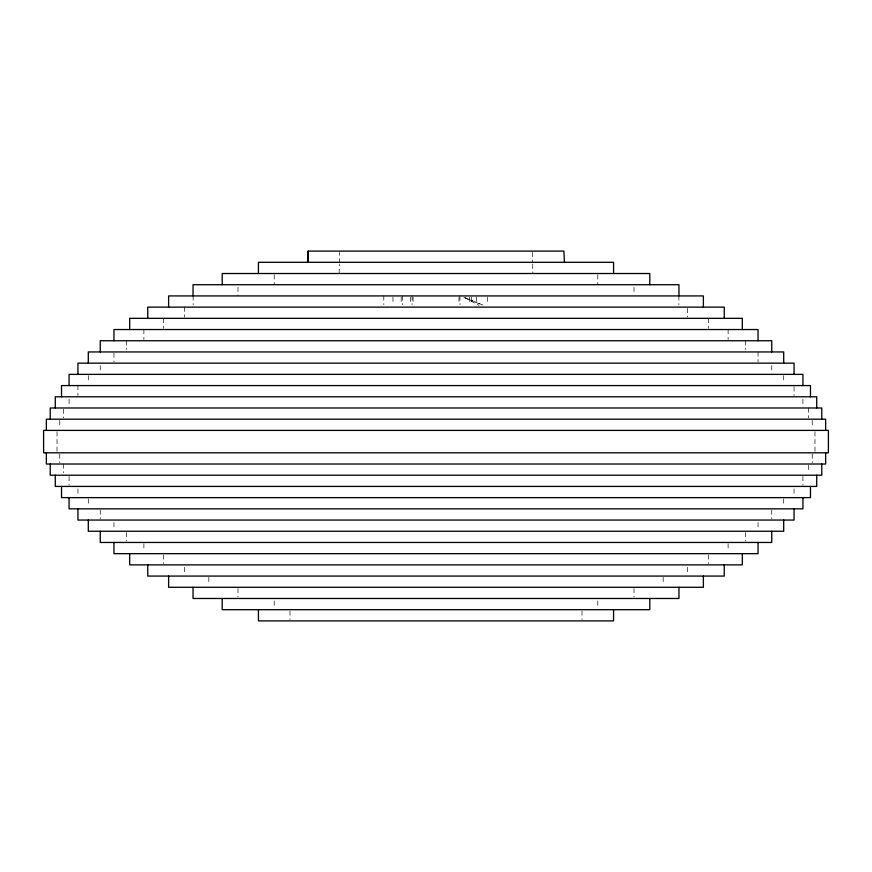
<?xml version="1.0" encoding="UTF-8"?>
<svg xmlns="http://www.w3.org/2000/svg" width="872" height="872" viewBox="0 0 872 872"><rect width="100%" height="100%" fill="white"/><g stroke="black" fill="none" stroke-linecap="round" stroke-linejoin="round"><path stroke-width="0.65" stroke-dasharray="4.36 3.27" d="M339.132 273.514L339.306 264.281M339.328 262.963L339.524 252.411M482.968 305.08L465.332 297.821L482.401 305.08M463.969 297.396L479.022 305.32M532.476 252.411L532.672 262.963M532.694 264.281L532.868 273.514M814.982 431.716L814.982 451.489M812.235 420.435L812.235 427.901M812.235 454.05L812.235 462.77M808.355 407.987L808.355 417.95M808.355 465.256L808.355 472.733M802.938 399.267L802.938 406.744M802.938 476.472L802.938 485.181M794.054 386.819L794.054 395.528M794.054 488.92L794.054 496.386M783.699 375.614L783.699 383.081M783.699 498.882L783.699 506.349M771.753 365.651L771.753 373.118M771.753 510.087L771.753 518.796M758.041 351.95L758.041 361.913M758.041 522.535L758.041 530.013M745.418 340.745L745.418 349.465M745.418 532.498L745.418 541.218M728.109 329.54L728.109 339.502M728.109 543.703L728.109 551.169M708.467 318.335L708.467 328.297M708.467 554.908L708.467 563.628M687.594 308.372L687.594 317.092M687.594 567.356L687.594 574.833M678.896 295.924L678.896 304.655M663.178 577.318L663.178 584.796M634.02 287.204L634.02 294.682M634.02 588.524L634.02 597.244M597.789 274.756L597.789 284.719M597.789 600.982L597.789 608.449M582.006 610.945L582.006 619.654M487.306 297.167L487.306 304.655M476.428 297.167L476.428 304.655M471.48 297.167L471.48 304.655M469.572 297.167L469.572 304.655M459.936 295.924L460.045 304.655M458.977 297.167L458.977 304.655M413.066 297.167L413.066 304.655M412.085 295.924L412.085 304.655M410.44 297.167L410.44 304.655M402.428 295.924L402.428 304.655M401.175 297.167L401.175 304.655M392.956 297.167L392.956 304.655M383.811 295.924L383.811 304.655M289.995 610.945L289.995 619.654M274.211 274.756L274.211 284.719M274.211 600.982L274.211 608.449M237.98 287.204L237.98 295.924M237.98 588.524L237.98 597.244M208.822 577.318L208.822 584.796M193.137 295.924L193.137 304.655M184.406 307.129L184.406 317.092M184.406 567.356L184.406 574.833M163.533 318.335L163.533 328.297M163.533 554.908L163.533 563.628M143.891 329.54L143.891 339.502M143.891 543.703L143.891 551.169M126.582 340.745L126.582 349.465M126.582 532.498L126.582 541.218M113.96 353.204L113.96 361.913M113.96 522.535L113.96 530.013M100.247 365.651L100.247 373.118M100.247 510.087L100.247 518.796M88.301 375.614L88.301 383.081M88.301 498.882L88.301 506.349M77.946 385.577L77.946 395.528M77.946 488.92L77.946 496.386M69.062 399.267L69.062 406.744M69.062 476.472L69.062 485.181M63.645 409.23L63.645 417.95M63.645 464.013L63.645 472.733M59.765 420.435L59.765 427.901M59.765 454.05L59.765 462.77M57.018 431.716L57.018 451.489"/><path stroke-width="1.31" d="M308.099 262.309L308.11 251.103L563.89 251.103L564.435 262.309M307.565 262.309L308.11 251.103M825.653 430.397L825.653 419.192L46.347 419.192L46.347 430.397M825.653 452.808L825.653 464.013L46.347 464.013L46.347 452.808M821.773 419.192L821.773 407.987L50.227 407.987L50.227 419.192M821.773 464.013L821.773 475.218L50.227 475.218L50.227 464.013M816.726 407.987L816.726 396.782L55.274 396.782L55.274 407.987M816.726 475.218L816.726 486.423L55.274 486.423L55.274 475.218M810.47 396.782L810.47 385.577L61.531 385.577L61.531 396.782M810.47 486.423L810.47 497.629L61.531 497.629L61.531 486.423M802.938 385.577L802.938 374.371L69.062 374.371L69.062 385.577M802.938 497.629L802.938 508.845L69.062 508.845L69.062 497.629M794.054 374.371L794.054 363.155L77.946 363.155L77.946 374.371M794.054 508.845L794.054 520.05L77.946 520.05L77.946 508.845M783.699 363.155L783.699 351.95L88.301 351.95L88.301 363.155M783.699 520.05L783.699 531.255L88.301 531.255L88.301 520.05M771.753 351.95L771.753 340.745L100.247 340.745L100.247 351.95M771.753 531.255L771.753 542.46L100.247 542.46L100.247 531.255M758.041 340.745L758.041 329.54L113.96 329.54L113.96 340.745M758.041 542.46L758.041 553.666L113.96 553.666L113.96 542.46M742.312 329.54L742.312 318.335L129.688 318.335L129.688 329.54M742.312 553.666L742.312 564.871L129.688 564.871L129.688 553.666M724.251 318.335L724.251 307.129L147.75 307.129L147.75 318.335M724.251 564.871L724.251 576.076L147.75 576.076L147.75 564.871M703.377 307.151L703.377 295.924L168.623 295.924L168.623 307.151M703.377 576.076L703.377 587.281L168.623 587.281L168.623 576.076M678.961 295.924L678.961 284.719L193.039 284.719L193.039 295.924M678.961 587.281L678.961 598.486L193.039 598.486L193.039 587.281M649.803 284.719L649.803 273.514L222.197 273.514L222.197 284.719M649.803 598.486L649.803 609.692L222.197 609.692L222.197 598.486M613.572 273.514L613.572 262.309L258.428 262.309L258.428 273.514M613.572 609.692L613.572 620.897L258.428 620.897L258.428 609.692M828.4 430.397L43.6 430.397L43.6 452.808L828.4 452.808L828.4 430.397"/></g></svg>
